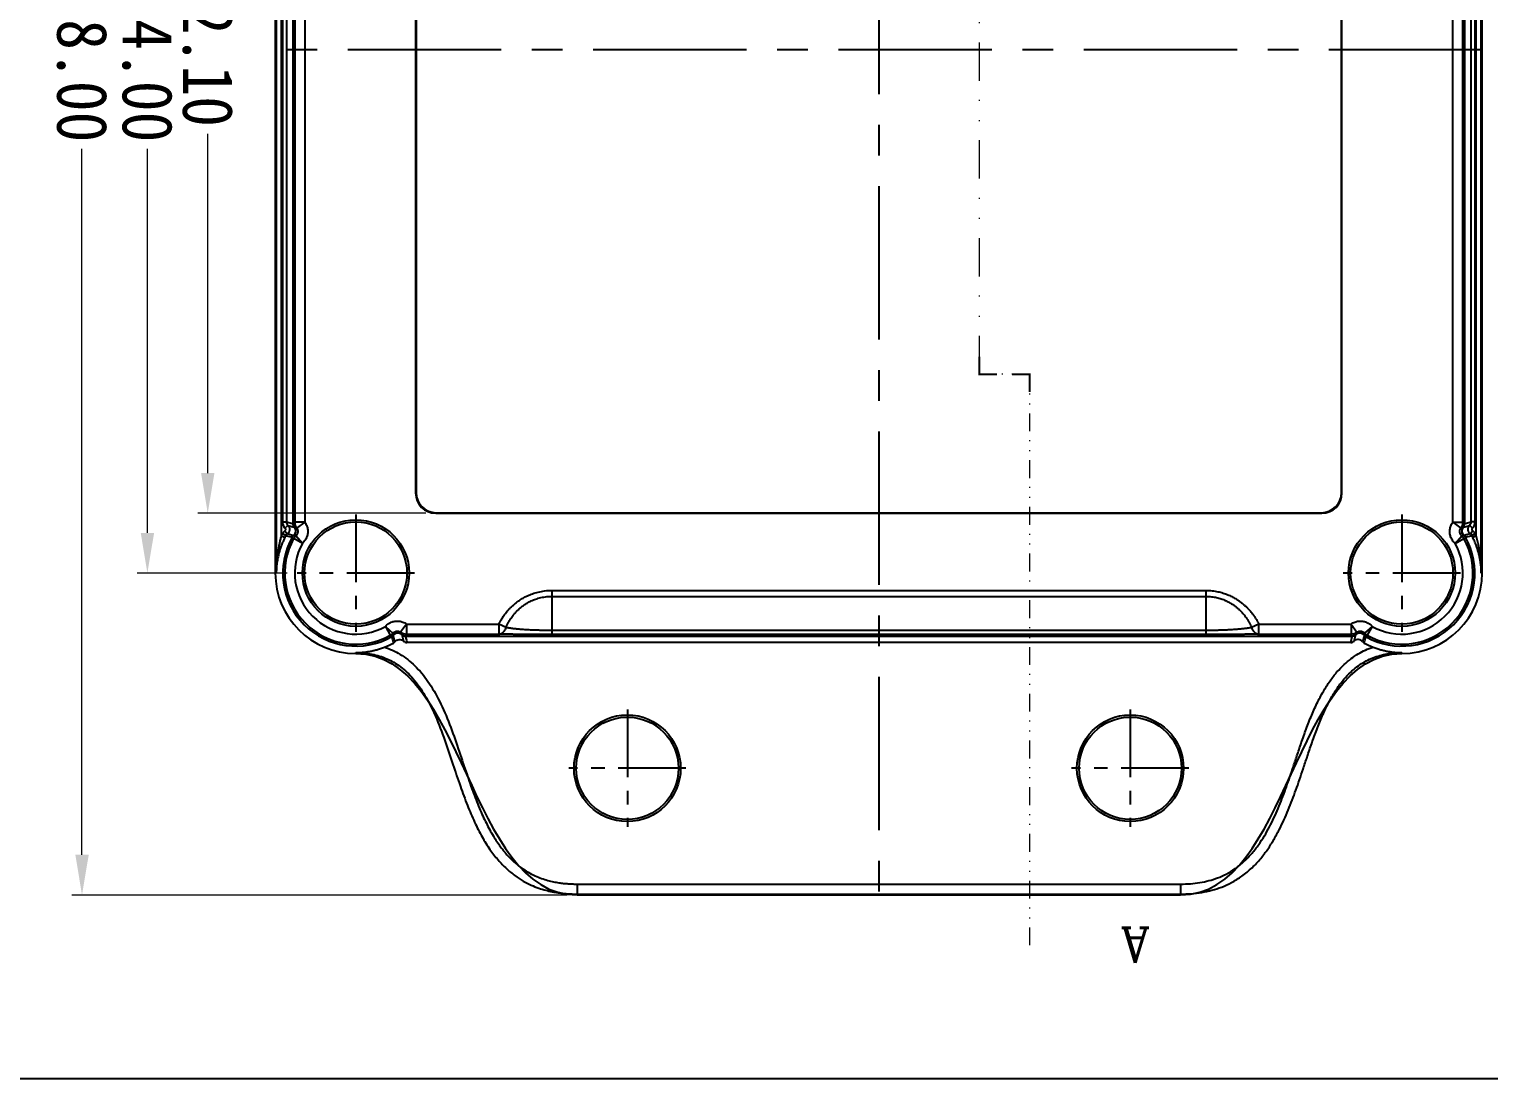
# Model space of a CAD drawing. Header units: millimetres. Extents: x -308 to 1490, y -1725 to -1095.
# Drawn here: x 730.7 to 875.8, y -1725 to -1620.6 of the extents above; entities that cross this region are included whole.
import ezdxf
from ezdxf.enums import TextEntityAlignment as Align

# ---------------------------------------------------------------- set-up
doc = ezdxf.new("R2010")
doc.units = ezdxf.units.MM
doc.linetypes.add('CENTER', pattern=[50.8, 31.75, -6.35, 6.35, -6.35])
doc.linetypes.add('DIVIDE', pattern=[31.75, 12.7, -6.35, 0, -6.35, 0, -6.35])
doc.layers.add('dim', color=3, linetype='Continuous', lineweight=9)
doc.layers.add('hatch', color=56, linetype='Continuous', lineweight=9)
doc.styles.add('FFS', font='simfang0.ttf', dxfattribs={"width": 0.9})
doc.styles.add('ROMANC', font='romanc.shx')
doc.dimstyles.new('YanXiu', dxfattribs={"dimtxt": 2.5, "dimasz": 2.2, "dimexe": 1, "dimexo": 0.6, "dimgap": 0.66, "dimtad": 0, "dimzin": 1, "dimdsep": 46, "dimtxsty": 'FFS', "dimcen": 0, "dimclrd": 256, "dimclre": 131, "dimclrt": 42, "dimazin": 0, "dimtfac": 1, "dimtofl": 0, "dimtmove": 0, "dimatfit": 3, "dimfxl": 0, "dimlwd": 5, "dimlwe": 5, "dimarcsym": 0})

# ---------------------------------------------------------------- blocks, each defined once
blk = doc.blocks.new('*D11')
at = {"layer": 'Defpoints', "color": 0}
for p in [(45.06, 257.74), (45.06, 165.64), (67.72, 165.64)]:
    blk.add_point(p, dxfattribs=at)
at = {"layer": 'dim', "color": 131, "lineweight": 5}
for p, q in [((46.05, 257.74), (68.72, 257.74)), ((46.05, 165.64), (68.72, 165.64))]:
    blk.add_line(p, q, dxfattribs=at)
at = {"layer": 'dim', "lineweight": 5}
for p, q in [((67.72, 253.74), (67.72, 220.02)), ((67.72, 169.64), (67.72, 203.35))]:
    blk.add_line(p, q, dxfattribs=at)
at = {"layer": 'dim'}
for points in [[(67.05, 253.74), (68.38, 253.74), (67.72, 257.74)], [(67.05, 169.64), (68.38, 169.64), (67.72, 165.64)]]:
    blk.add_solid(points, dxfattribs=at)
at = {"layer": 'dim', "color": 42, "insert": (67.72, 211.69), "char_height": 5, "attachment_point": 5, "rotation": 90, "style": 'FFS'}
blk.add_mtext('92.10', dxfattribs=at)
blk = doc.blocks.new('*D8')
at = {"layer": 'Defpoints', "color": 0}
for p in [(58.83, 263.69), (58.83, 159.69), (73.72, 159.69)]:
    blk.add_point(p, dxfattribs=at)
at = {"layer": 'dim', "color": 131, "lineweight": 5}
for p, q in [((59.83, 263.69), (74.72, 263.69)), ((59.83, 159.69), (74.72, 159.69))]:
    blk.add_line(p, q, dxfattribs=at)
at = {"layer": 'dim', "lineweight": 5}
for p, q in [((73.72, 259.69), (73.72, 221.53)), ((73.72, 163.69), (73.72, 201.85))]:
    blk.add_line(p, q, dxfattribs=at)
at = {"layer": 'dim'}
for points in [[(73.05, 259.69), (74.38, 259.69), (73.72, 263.69)], [(73.05, 163.69), (74.38, 163.69), (73.72, 159.69)]]:
    blk.add_solid(points, dxfattribs=at)
at = {"layer": 'dim', "color": 42, "insert": (73.72, 211.69), "char_height": 5, "attachment_point": 5, "rotation": 90, "style": 'FFS'}
blk.add_mtext('104.00', dxfattribs=at)
blk = doc.blocks.new('*D21')
at = {"layer": 'Defpoints', "color": 0}
for p in [(31, 295.69), (80.22, 295.69), (31, 127.69)]:
    blk.add_point(p, dxfattribs=at)
at = {"layer": 'dim', "color": 131, "lineweight": 5}
for p, q in [((32, 295.69), (81.22, 295.69)), ((32, 127.69), (81.22, 127.69))]:
    blk.add_line(p, q, dxfattribs=at)
at = {"layer": 'dim', "lineweight": 5}
for p, q in [((80.22, 291.69), (80.22, 221.53)), ((80.22, 131.69), (80.22, 201.85))]:
    blk.add_line(p, q, dxfattribs=at)
at = {"layer": 'dim'}
for points in [[(79.55, 291.69), (80.88, 291.69), (80.22, 295.69)], [(79.55, 131.69), (80.88, 131.69), (80.22, 127.69)]]:
    blk.add_solid(points, dxfattribs=at)
at = {"layer": 'dim', "color": 42, "insert": (80.22, 211.69), "char_height": 5, "attachment_point": 5, "rotation": 90, "style": 'FFS'}
blk.add_mtext('168.00', dxfattribs=at)
blk = doc.blocks.new('u73')
at = {"color": 7}
for p, q in [((31, 295.688), (-29, 295.688)), ((-29, 294.6), (-29, 295.688)), ((31, 295.6), (-29, 295.6)), ((31, 294.6), (-29, 294.6)), ((31, 295.688), (31, 295.6)), ((31, 294.6), (31, 295.6)), ((-51, 271.688), (-51, 271.6)), ((53, 271.688), (53.001, 271.6)), ((-47.567, 269.865), (-47.52, 270.059)), ((-47.272, 269.874), (-47.221, 270.072)), ((-47.221, 270.072), (-47.106, 270.509)), ((-46.26, 270.445), (-46.425, 269.809)), ((-46.069, 269.991), (-46.08, 269.948)), ((48.08, 269.948), (-46.08, 269.948)), ((-45.915, 270.583), (-46.069, 269.991)), ((-45.915, 270.583), (47.909, 270.583)), ((48.08, 269.948), (48.069, 269.991)), ((48.425, 269.809), (48.26, 270.445)), ((49.106, 270.509), (49.213, 270.102)), ((49.213, 270.102), (49.272, 269.874)), ((49.415, 270.034), (49.422, 270.005)), ((49.52, 270.059), (49.567, 269.865)), ((-48.053, 268.991), (-47.567, 269.865)), ((-48.053, 268.991), (-47.301, 269.651)), ((-47.301, 269.651), (-47.25, 269.844)), ((-46.489, 269.758), (-46.538, 269.565)), ((-45.951, 268.755), (-46.538, 269.565)), ((-36.774, 269.755), (-45.951, 269.755)), ((-45.951, 268.755), (-45.951, 269.755)), ((-36.774, 268.755), (-45.951, 268.755)), ((-36.774, 269.755), (-36.774, 268.755)), ((-36.774, 268.755), (-36.06, 269.107)), ((-31.5, 269.799), (33.5, 269.799)), ((-31.5, 265.408), (-31.5, 269.799)), ((-31.5, 269.394), (33.5, 269.394)), ((33.5, 265.408), (33.5, 269.799)), ((38.06, 269.107), (38.774, 268.755)), ((47.951, 269.755), (38.774, 269.755)), ((38.774, 268.755), (38.774, 269.755)), ((47.951, 268.755), (38.774, 268.755)), ((47.951, 268.755), (47.951, 269.755)), ((47.951, 268.755), (48.538, 269.565)), ((48.538, 269.565), (48.489, 269.758)), ((49.25, 269.844), (49.301, 269.651)), ((50.053, 268.991), (49.301, 269.651)), ((50.053, 268.991), (49.567, 269.865)), ((33.5, 266.003), (-31.5, 266.003)), ((33.5, 265.408), (-31.5, 265.408)), ((-59, 263.688), (-59, 159.688)), ((-59, 263.688), (-58.904, 263.688)), ((-58.904, 263.688), (-58.904, 159.688)), ((61, 263.688), (60.904, 263.688)), ((60.904, 159.688), (60.904, 263.688)), ((61, 159.688), (61, 263.688)), ((-58.404, 259.962), (-58.047, 260.142)), ((-58.404, 259.962), (-58.404, 163.413)), ((-58.302, 259.766), (-57.949, 259.955)), ((-58.058, 259.479), (-57.814, 259.796)), ((-57.814, 259.796), (-57.411, 259.901)), ((-57.411, 259.901), (-57.187, 259.96)), ((-57.346, 260.103), (-57.317, 260.11)), ((-56.302, 260.736), (-57.175, 260.25)), ((-57.156, 259.938), (-56.964, 259.988)), ((-56.302, 260.736), (-56.964, 259.988)), ((58.302, 260.736), (58.964, 259.988)), ((58.302, 260.736), (59.175, 260.25)), ((58.964, 259.988), (59.156, 259.938)), ((59.187, 259.96), (59.383, 259.909)), ((59.383, 259.909), (59.814, 259.796)), ((60.058, 259.479), (59.814, 259.796)), ((60.302, 259.766), (59.949, 259.955)), ((60.404, 259.962), (60.047, 260.142)), ((60.404, 163.413), (60.404, 259.962)), ((-58.288, 258.604), (-58.288, 164.771)), ((-58.288, 258.604), (-57.888, 258.604)), ((-58.04, 259.225), (-57.75, 258.949)), ((-57.303, 258.756), (-57.888, 258.604)), ((-57.888, 258.604), (-57.888, 164.771)), ((-57.122, 259.113), (-57.75, 258.949)), ((-57.26, 258.768), (-57.303, 258.756)), ((-57.26, 258.768), (-57.26, 164.608)), ((-57.068, 258.642), (-57.26, 258.592)), ((-56.878, 259.227), (-57.071, 259.177)), ((-57.068, 258.642), (-57.068, 164.734)), ((-56.068, 258.642), (-57.068, 258.642)), ((-56.068, 258.642), (-56.878, 259.227)), ((-56.068, 258.642), (-56.068, 164.734)), ((58.068, 258.642), (58.878, 259.227)), ((58.068, 258.642), (59.068, 258.642)), ((58.068, 164.734), (58.068, 258.642)), ((59.071, 259.177), (58.878, 259.227)), ((59.26, 258.592), (59.068, 258.642)), ((59.068, 164.734), (59.068, 258.642)), ((59.75, 258.949), (59.122, 259.113)), ((59.303, 258.756), (59.26, 258.768)), ((59.26, 164.608), (59.26, 258.768)), ((59.888, 258.604), (59.303, 258.756)), ((60.04, 259.225), (59.75, 258.949)), ((60.288, 258.604), (59.888, 258.604)), ((59.888, 164.771), (59.888, 258.604)), ((60.288, 164.771), (60.288, 258.604)), ((45.055, 257.74), (-43.055, 257.74)), ((-43.055, 257.74), (-43.003, 257.688)), ((45.003, 257.688), (-43.003, 257.688)), ((45.055, 257.74), (45.003, 257.688)), ((-45.052, 255.743), (-45.052, 167.632)), ((-45.052, 255.743), (-45, 255.69)), ((-45, 255.69), (-45, 167.685)), ((47.052, 255.743), (47, 255.69)), ((47, 167.685), (47, 255.69)), ((47.052, 167.632), (47.052, 255.743))]:
    blk.add_line(p, q, dxfattribs=at)
at = {"color": 1, "linetype": 'CENTER', "ltscale": 0.48}
for p, q in [((1, 127.688), (1, 295.688)), ((-59, 211.688), (61, 211.688))]:
    blk.add_line(p, q, dxfattribs=at)
at = {"color": 1, "linetype": 'CENTER', "ltscale": 0.212}
for p, q in [((-24, 277.258), (-24, 288.918)), ((26, 277.258), (26, 288.918)), ((-29.83, 283.088), (-18.17, 283.088)), ((20.17, 283.088), (31.83, 283.088)), ((-51, 257.858), (-51, 269.518)), ((53, 257.858), (53, 269.518)), ((-56.83, 263.688), (-45.17, 263.688)), ((47.17, 263.688), (58.83, 263.688))]:
    blk.add_line(p, q, dxfattribs=at)
at = {"color": 7}
for centre, radius in [((-24, 283.088), 5.3), ((-24, 283.088), 5.086), ((26, 283.088), 5.3), ((26, 283.088), 5.086), ((-51, 263.688), 5.3), ((-51, 263.688), 5.086), ((53, 263.688), 5.3), ((53, 263.688), 5.086)]:
    blk.add_circle(centre, radius, dxfattribs=at)
for centre, radius, start, end in [((-51, 263.688), 8, 90, 180), ((53, 263.688), 8, 0, 90), ((-51, 263.688), 7.26, 60.47348, 209.52652), ((-51, 263.688), 7.068, 60.93887, 209.10245), ((-51, 263.688), 7.895, 61.77115, 68.74868), ((-47.999, 269.182), 1, 41.47807, 61.35849), ((-9.107, 260.933), 39.375, 166.4559, 166.67927), ((-47.669, 269.569), 0.501, 37.52734, 60.46651), ((-0.672, 258.886), 48.055, 165.83719, 166.43882), ((-47.502, 270.203), 0.5, 37.63166, 61.77099), ((-45.903, 268.948), 1, 90.00073, 125.86555), ((-46.08, 269.448), 0.5, 100.89053, 122.72172), ((-45.915, 270.083), 0.5, 90.00076, 133.62441), ((-46.08, 269.447), 0.501, 90.00887, 100.88146), ((-3.462, 259.325), 43.751, 165.94797, 166.20744), ((5.544, 259.345), 43.666, 13.79231, 14.05229), ((47.903, 268.948), 1, 54.13445, 89.99927), ((47.915, 270.083), 0.5, 46.37632, 90.62575), ((48.08, 269.448), 0.5, 57.27776, 89.99915), ((49.502, 270.203), 0.5, 118.22923, 142.36812), ((49.999, 269.182), 1, 118.64151, 138.52193), ((53, 263.688), 7.895, 111.2513, 118.22885), ((3.517, 259.094), 47.184, 13.58752, 14.16887), ((49.669, 269.569), 0.501, 119.53349, 142.47267), ((10.398, 260.763), 40.104, 13.36637, 13.57943), ((53, 263.688), 7.26, 330.47348, 119.52652), ((53, 263.688), 7.068, 330.89755, 119.06113), ((-51, 263.688), 6.068, 60.93887, 209.10245), ((-48.053, 268.991), 1, 41.30826, 60.94315), ((-46.822, 270.169), 0.521, 261.72779, 264.97668), ((-45.951, 268.755), 1, 89.99469, 125.95182), ((-46.834, 270.239), 0.593, 305.68377, 313.60531), ((-46.079, 269.447), 0.501, 122.73028, 133.61399), ((47.951, 268.755), 1, 54.0487, 90.00479), ((48.079, 269.447), 0.501, 46.38601, 57.26938), ((48.822, 270.169), 0.521, 275.02332, 278.27245), ((48.835, 270.21), 0.551, 318.7446, 322.47071), ((50.053, 268.991), 1, 119.05672, 138.69188), ((53, 263.688), 6.068, 330.89755, 119.06113), ((-51, 263.688), 8.288, 206.71004, 208.24135), ((-57.508, 260.192), 0.901, 208.25789, 232.35566), ((-51, 263.688), 7.888, 206.71004, 208.24152), ((-46.591, 214.959), 46.407, 103.58275, 104.16766), ((-57.509, 260.192), 0.5, 208.248, 232.37959), ((-48.109, 221.228), 39.957, 103.36551, 103.57687), ((-51.588, 234.727), 26.128, 102.3476, 102.787), ((-56.493, 260.686), 1, 208.65256, 228.46155), ((-56.882, 260.356), 0.501, 209.53349, 232.47267), ((-57.522, 259.523), 0.551, 48.73274, 52.47069), ((-56.301, 260.736), 1, 209.09768, 228.47856), ((-57.561, 259.485), 0.605, 26.96267, 30.03853), ((58.301, 260.736), 1, 311.52157, 330.90218), ((59.561, 259.485), 0.605, 149.96408, 153.03381), ((58.493, 260.686), 1, 311.53845, 331.34744), ((53.601, 234.783), 26.07, 77.21251, 77.65289), ((58.882, 260.356), 0.501, 307.52734, 330.46651), ((50.264, 221.874), 39.293, 76.45783, 76.67948), ((48.495, 214.569), 46.809, 75.83534, 76.44614), ((59.509, 260.192), 0.5, 307.61169, 331.752), ((53, 263.688), 7.888, 331.75848, 333.28996), ((59.508, 260.192), 0.901, 307.64432, 331.74212), ((53, 263.688), 8.288, 331.75865, 333.28996), ((-57.388, 258.604), 0.901, 136.39454, 179.98238), ((-57.388, 258.604), 0.5, 136.35943, 179.99426), ((-56.26, 258.592), 1, 144.17352, 179.99926), ((-56.76, 258.768), 0.5, 147.27776, 179.99915), ((-56.759, 258.767), 0.501, 136.38601, 147.26938), ((-56.068, 258.642), 1, 144.18468, 180.00506), ((58.068, 258.642), 1, 359.99442, 35.81585), ((59.551, 259.521), 0.592, 215.70135, 223.60499), ((58.26, 258.592), 1, 0.00074, 35.82648), ((58.759, 258.767), 0.501, 32.73028, 43.61399), ((58.76, 258.768), 0.5, 10.89053, 32.72172), ((58.759, 258.768), 0.501, 0.00887, 10.88146), ((59.388, 258.604), 0.5, 0.01029, 43.63565), ((59.388, 258.604), 0.9, 0.00124, 43.62192)]:
    blk.add_arc(centre, radius, start, end, dxfattribs=at)
for centre, major_axis, start_param, end_param in [((-43.05, 255.737), (-1.418, 1.418), -0.7840286, 0.7840286), ((-42.997, 255.685), (1.418, -1.418), 2.357564, 3.9256213), ((44.997, 255.685), (-1.418, -1.418), 2.357564, 3.9256213), ((45.05, 255.737), (-1.418, -1.418), -3.9256213, -2.357564)]:
    blk.add_ellipse(centre, major_axis=major_axis, ratio=0.9972647, start_param=start_param, end_param=end_param, dxfattribs=at)
for points, start_tangent, end_tangent in [([(-29, 295.688), (-51, 271.688)], (-1, 0), (-1, 0)), ([(-29, 295.6), (-30.073, 295.559), (-31.113, 295.433), (-32.126, 295.213), (-33.091, 294.898), (-34.073, 294.45), (-35.108, 293.808), (-36.112, 292.976), (-36.974, 292.055), (-37.683, 291.12), (-38.285, 290.175), (-38.811, 289.216), (-39.283, 288.24), (-39.712, 287.25), (-40.104, 286.258), (-40.469, 285.268), (-40.823, 284.255), (-41.189, 283.168), (-41.591, 281.963), (-42.042, 280.637), (-42.544, 279.256), (-43.092, 277.904), (-43.681, 276.652), (-44.302, 275.552), (-44.935, 274.632), (-45.573, 273.879), (-46.213, 273.271), (-46.845, 272.792), (-47.466, 272.42), (-48.111, 272.121), (-48.809, 271.885), (-49.537, 271.721), (-50.258, 271.63), (-51, 271.6)], (-1, 0.0000056), (-1, -0.0000008)), ([(-29, 294.6), (-29.979, 294.564), (-30.917, 294.452), (-31.821, 294.259), (-32.672, 293.987), (-33.53, 293.605), (-34.434, 293.06), (-35.326, 292.342), (-36.111, 291.527), (-36.769, 290.682), (-37.335, 289.815), (-37.835, 288.926), (-38.287, 288.012), (-38.702, 287.075), (-39.084, 286.126), (-39.44, 285.174), (-39.784, 284.201), (-40.136, 283.165), (-40.519, 282.017), (-40.95, 280.737), (-41.435, 279.366), (-41.973, 277.982), (-42.563, 276.657), (-43.198, 275.449), (-43.866, 274.4), (-44.554, 273.516), (-45.257, 272.784), (-45.967, 272.189), (-46.669, 271.72), (-47.381, 271.347), (-48.138, 271.046)], (-1, 0.0000042), (-0.94739, -0.3200816)), ([(53, 271.688), (31, 295.688)], (-1, 0), (-1, 0)), ([(53.001, 271.6), (51.37, 271.752), (49.91, 272.205), (48.561, 272.993), (47.292, 274.191), (46.122, 275.85), (45.081, 277.928), (44.154, 280.321), (43.336, 282.726), (42.603, 284.89), (41.899, 286.787), (41.184, 288.454), (40.441, 289.905), (39.661, 291.151), (38.849, 292.203), (38.012, 293.069), (37.171, 293.762), (36.346, 294.299), (35.553, 294.704), (34.806, 295.003), (34.111, 295.217), (33.471, 295.367), (32.884, 295.469), (32.348, 295.535), (31.859, 295.574), (31.412, 295.594), (31, 295.6)], (-1, 0.000034), (-1, -0.0000001)), ([(50.138, 271.046), (48.585, 271.771), (47.14, 272.896), (45.822, 274.462), (44.674, 276.428), (43.675, 278.73), (42.811, 281.146), (42.058, 283.396), (41.37, 285.366), (40.7, 287.08), (40.02, 288.565), (39.322, 289.838), (38.603, 290.91), (37.869, 291.799), (37.13, 292.517), (36.399, 293.084), (35.688, 293.522), (35.008, 293.852), (34.366, 294.097), (33.764, 294.274), (33.205, 294.4), (32.689, 294.487), (32.213, 294.543), (31.776, 294.577), (31.373, 294.595), (31, 294.6)], (-0.9475204, 0.3196954), (-1, -0.0000002)), ([(-48.138, 271.046), (-48.544, 271.192), (-48.925, 271.308), (-49.287, 271.399), (-49.636, 271.471), (-49.98, 271.526), (-50.32, 271.565), (-50.659, 271.59), (-51, 271.6)], (-0.9319995, 0.3624595), (-0.9999651, 0.0083594)), ([(53.001, 271.6), (52.658, 271.59), (52.318, 271.565), (51.977, 271.525), (51.633, 271.47), (51.283, 271.398), (50.922, 271.307), (50.542, 271.191), (50.138, 271.046)], (-0.9999659, -0.008261), (-0.9319999, -0.3624586)), ([(-47.106, 270.509), (-46.928, 270.356), (-46.7, 270.285), (-46.465, 270.317), (-46.26, 270.445)], (0.6105892, -0.7919475), (0.7238985, 0.6899065)), ([(48.069, 269.991), (48.025, 270.159), (47.97, 270.371), (47.909, 270.583)], (-0.2529633, 0.9674759), (-0.2516527, 0.9678176)), ([(49.106, 270.509), (48.928, 270.356), (48.7, 270.285), (48.465, 270.317), (48.26, 270.445)], (-0.6105892, -0.7919475), (-0.7238985, 0.6899065)), ([(-45.951, 268.755), (-46.323, 268.555), (-46.689, 268.464), (-47.04, 268.463), (-47.389, 268.543), (-47.739, 268.718), (-48.053, 268.991)], (-0.8092701, -0.5874367), (-0.6597703, 0.7514673)), ([(-46.538, 269.565), (-46.677, 269.49), (-46.809, 269.457), (-46.93, 269.456), (-47.055, 269.485), (-47.186, 269.55), (-47.301, 269.651)], (-0.8092627, -0.5874469), (-0.659646, 0.7515764)), ([(-47.272, 269.874), (-47.099, 269.724)], (0.6090356, -0.7931429), (0.8671077, -0.4981206)), ([(-47.25, 269.844), (-47.123, 269.736), (-46.969, 269.668), (-46.802, 269.647), (-46.637, 269.68), (-46.489, 269.758)], (0.6623361, -0.7492069), (0.8104028, 0.5858731)), ([(-47.099, 269.724), (-47.093, 269.721), (-46.897, 269.653)], (0.8671077, -0.4981206), (0.9896133, -0.1437554)), ([(-46.867, 269.65), (-46.633, 269.681)], (0.9961699, -0.0874391), (0.941589, 0.3367643)), ([(-36.774, 269.755), (-36.706, 269.757), (-36.636, 269.758), (-36.561, 269.759), (-36.478, 269.761), (-36.384, 269.763), (-36.278, 269.765), (-36.161, 269.766), (-36.03, 269.769), (-35.882, 269.771), (-35.715, 269.773), (-35.527, 269.776), (-35.316, 269.778), (-35.078, 269.781), (-34.808, 269.784), (-34.498, 269.787), (-34.138, 269.79), (-33.725, 269.792), (-33.26, 269.795), (-32.74, 269.797), (-32.155, 269.798), (-31.5, 269.799)], (0.9997845, 0.0207593), (1, -0.0000021)), ([(-36.06, 269.107), (-36.224, 269.444), (-36.475, 269.672), (-36.774, 269.755)], (-0.2564931, 0.9665461), (-0.9998549, 0.0170333)), ([(-31.5, 265.408), (-32.141, 265.444), (-32.714, 265.538), (-33.23, 265.674), (-33.693, 265.841), (-34.106, 266.03), (-34.47, 266.232), (-34.791, 266.439), (-35.071, 266.646), (-35.315, 266.848), (-35.528, 267.043), (-35.714, 267.23), (-35.876, 267.408), (-36.018, 267.575), (-36.142, 267.732), (-36.25, 267.88), (-36.346, 268.018), (-36.431, 268.146), (-36.504, 268.265), (-36.569, 268.374), (-36.627, 268.475), (-36.679, 268.571), (-36.728, 268.664), (-36.774, 268.755)], (-1, 0.0000195), (-0.4419011, 0.8970638)), ([(-36.06, 269.107), (-36.003, 269.117), (-35.945, 269.128), (-35.882, 269.138), (-35.813, 269.15), (-35.734, 269.162), (-35.645, 269.175), (-35.547, 269.189), (-35.437, 269.204), (-35.312, 269.219), (-35.17, 269.235), (-35.01, 269.252), (-34.83, 269.269), (-34.625, 269.287), (-34.393, 269.304), (-34.125, 269.322), (-33.813, 269.339), (-33.453, 269.356), (-33.047, 269.371), (-32.591, 269.383), (-32.076, 269.391), (-31.5, 269.394)], (0.9829544, 0.1838496), (1, 0.0000059)), ([(-31.5, 266.003), (-32.074, 266.037), (-32.588, 266.126), (-33.048, 266.255), (-33.458, 266.413), (-33.822, 266.591), (-34.141, 266.78), (-34.42, 266.975), (-34.662, 267.168), (-34.871, 267.356), (-35.052, 267.538), (-35.208, 267.711), (-35.343, 267.876), (-35.46, 268.03), (-35.561, 268.174), (-35.649, 268.31), (-35.726, 268.436), (-35.793, 268.553), (-35.852, 268.661), (-35.902, 268.761), (-35.947, 268.853), (-35.988, 268.94), (-36.025, 269.024), (-36.06, 269.107)], (-1, 0.0000186), (-0.3820688, 0.9241339)), ([(33.5, 269.799), (34.082, 269.799), (34.608, 269.797), (35.085, 269.796), (35.518, 269.794), (35.909, 269.791), (36.261, 269.789), (36.577, 269.786), (36.859, 269.783), (37.109, 269.781), (37.33, 269.778), (37.527, 269.776), (37.701, 269.773), (37.857, 269.771), (37.994, 269.769), (38.118, 269.767), (38.229, 269.765), (38.329, 269.764), (38.418, 269.762), (38.498, 269.761), (38.572, 269.759), (38.64, 269.758), (38.707, 269.757), (38.774, 269.755)], (1, 0.0000016), (0.9997845, -0.0207593)), ([(33.5, 269.394), (34.012, 269.392), (34.475, 269.385), (34.894, 269.375), (35.273, 269.363), (35.614, 269.349), (35.92, 269.334), (36.194, 269.318), (36.437, 269.301), (36.652, 269.285), (36.842, 269.268), (37.01, 269.252), (37.158, 269.237), (37.29, 269.222), (37.406, 269.207), (37.51, 269.194), (37.604, 269.181), (37.688, 269.169), (37.763, 269.158), (37.83, 269.147), (37.891, 269.137), (37.949, 269.127), (38.005, 269.117), (38.06, 269.107)], (1, -0.0000047), (0.9829544, -0.1838496)), ([(38.06, 269.107), (38.018, 269.008), (37.969, 268.9), (37.911, 268.779), (37.843, 268.645), (37.761, 268.496), (37.664, 268.333), (37.551, 268.159), (37.419, 267.975), (37.267, 267.781), (37.091, 267.58), (36.887, 267.371), (36.649, 267.157), (36.371, 266.938), (36.046, 266.72), (35.668, 266.511), (35.23, 266.32), (34.728, 266.16), (34.152, 266.047), (33.5, 266.003)], (-0.3820677, -0.9241343), (-1, -0.0000254)), ([(38.774, 268.755), (38.718, 268.646), (38.655, 268.527), (38.581, 268.394), (38.493, 268.246), (38.39, 268.083), (38.269, 267.906), (38.129, 267.716), (37.968, 267.515), (37.785, 267.306), (37.575, 267.089), (37.333, 266.864), (37.055, 266.634), (36.734, 266.4), (36.361, 266.168), (35.93, 265.945), (35.435, 265.743), (34.871, 265.574), (34.228, 265.454), (33.5, 265.408)], (-0.4419011, -0.8970638), (-1, -0.0000255)), ([(38.774, 269.755), (38.475, 269.672), (38.224, 269.444), (38.06, 269.107)], (-0.9998924, -0.0146676), (-0.2838843, -0.9588585)), ([(50.053, 268.991), (49.738, 268.717), (49.388, 268.542), (49.037, 268.462), (48.686, 268.465), (48.322, 268.555), (47.951, 268.755)], (-0.6597476, -0.7514873), (-0.8092667, 0.5874414)), ([(48.489, 269.758), (48.637, 269.68), (48.802, 269.647), (48.969, 269.668), (49.123, 269.736), (49.25, 269.844)], (0.8104028, -0.5858731), (0.6623361, 0.7492069)), ([(49.301, 269.651), (49.185, 269.55), (49.054, 269.485), (48.929, 269.456), (48.808, 269.457), (48.677, 269.49), (48.538, 269.565)], (-0.6596675, -0.7515576), (-0.8092566, 0.5874554)), ([(48.609, 269.69), (48.629, 269.682), (48.867, 269.65)], (0.9254586, -0.3788486), (0.9961699, 0.0874391)), ([(48.897, 269.653), (49.078, 269.713)], (0.9896126, 0.1437595), (0.8859939, 0.4636969)), ([(49.078, 269.713), (49.093, 269.721), (49.249, 269.846)], (0.8859939, 0.4636969), (0.6592959, 0.7518836)), ([(-58.904, 263.688), (-58.893, 263.152), (-58.865, 262.662), (-58.826, 262.212), (-58.777, 261.8), (-58.722, 261.422), (-58.662, 261.075), (-58.599, 260.758), (-58.534, 260.468), (-58.469, 260.204), (-58.404, 259.962)], (0.0031984, -0.9999949), (0.2692218, -0.9630782)), ([(-58.904, 263.688), (-58.884, 263.178), (-58.838, 262.712), (-58.77, 262.283), (-58.686, 261.891), (-58.592, 261.531), (-58.489, 261.201), (-58.381, 260.9), (-58.27, 260.624), (-58.158, 260.372), (-58.047, 260.142)], (0.006036, -0.9999818), (0.4494643, -0.8932983)), ([(60.047, 260.142), (60.197, 260.458), (60.344, 260.806), (60.484, 261.187), (60.612, 261.604), (60.725, 262.059), (60.816, 262.556), (60.878, 263.097), (60.904, 263.688)], (0.4494498, 0.8933056), (0.0060476, 0.9999817)), ([(60.404, 259.962), (60.492, 260.294), (60.578, 260.659), (60.659, 261.06), (60.734, 261.498), (60.8, 261.977), (60.853, 262.498), (60.889, 263.067), (60.904, 263.688)], (0.2692285, 0.9630763), (0.0032027, 0.9999949)), ([(-57.814, 259.796), (-57.76, 259.748), (-57.71, 259.691), (-57.666, 259.626), (-57.63, 259.552), (-57.604, 259.472), (-57.59, 259.388), (-57.59, 259.309), (-57.598, 259.241), (-57.614, 259.181), (-57.635, 259.124), (-57.663, 259.067), (-57.701, 259.009), (-57.75, 258.949)], (0.7919169, -0.6106289), (-0.6897442, -0.7240531)), ([(-57.037, 259.788), (-57.159, 259.937)], (-0.5005692, 0.8656965), (-0.7517474, 0.6594512)), ([(-57.071, 259.177), (-56.992, 259.327), (-56.96, 259.493), (-56.982, 259.66), (-57.051, 259.813), (-57.156, 259.938)], (0.5853203, 0.8108022), (-0.7485084, 0.6631253)), ([(-56.964, 259.988), (-56.862, 259.869), (-56.797, 259.736), (-56.77, 259.614), (-56.771, 259.497), (-56.803, 259.367), (-56.878, 259.227)], (0.7489061, -0.6626761), (-0.5857569, -0.8104868)), ([(-56.302, 260.736), (-56.024, 260.414), (-55.851, 260.058), (-55.776, 259.717), (-55.779, 259.377), (-55.867, 259.015), (-56.068, 258.642)], (0.7487418, -0.6628617), (-0.5855759, -0.8106176)), ([(58.068, 258.642), (57.868, 259.014), (57.779, 259.375), (57.776, 259.714), (57.849, 260.054), (58.021, 260.409), (58.302, 260.736)], (-0.5855776, 0.8106163), (0.7487316, 0.6628733)), ([(58.878, 259.227), (58.804, 259.366), (58.771, 259.496), (58.77, 259.613), (58.797, 259.734), (58.861, 259.867), (58.964, 259.988)], (-0.5857572, 0.8104866), (0.7488984, 0.6626848)), ([(59.156, 259.938), (59.051, 259.813), (58.982, 259.66), (58.96, 259.493), (58.992, 259.327), (59.071, 259.177)], (-0.7485084, -0.6631253), (0.5853203, -0.8108022)), ([(59.187, 259.96), (59.037, 259.788)], (-0.7931429, -0.6090356), (-0.5005298, -0.8657193)), ([(59.75, 258.949), (59.706, 259.001), (59.669, 259.056), (59.639, 259.115), (59.615, 259.177), (59.598, 259.241), (59.589, 259.31), (59.59, 259.384), (59.602, 259.463), (59.627, 259.544), (59.668, 259.628), (59.728, 259.713), (59.814, 259.796)], (-0.6898156, 0.7239851), (0.7916969, 0.6109141)), ([(-58.058, 259.479), (-58.043, 259.465), (-58.027, 259.447), (-58.013, 259.425), (-58.001, 259.401), (-57.993, 259.376), (-57.989, 259.354), (-57.989, 259.335), (-57.991, 259.318), (-57.995, 259.301), (-58.002, 259.282), (-58.012, 259.263), (-58.024, 259.244), (-58.04, 259.225)], (0.7920721, -0.6104276), (-0.6900479, -0.7237637)), ([(-56.966, 259.586), (-57.022, 259.76)], (-0.1471512, 0.989114), (-0.4533555, 0.8913298)), ([(-56.992, 259.323), (-56.962, 259.553)], (0.3331784, 0.9428638), (-0.0835642, 0.9965024)), ([(58.962, 259.553), (58.992, 259.323)], (-0.0835641, -0.9965024), (0.3331877, -0.9428605)), ([(59.022, 259.76), (58.966, 259.586)], (-0.4534104, -0.8913018), (-0.1471342, -0.9891165)), ([(60.04, 259.225), (60.026, 259.242), (60.014, 259.26), (60.003, 259.279), (59.996, 259.299), (59.991, 259.318), (59.989, 259.336), (59.989, 259.353), (59.992, 259.374), (60, 259.399), (60.013, 259.426), (60.033, 259.454), (60.058, 259.479)], (-0.6898765, 0.7239271), (0.7929798, 0.6092479))]:
    blk.add_spline(points, degree=3, dxfattribs=dict(at, start_tangent=start_tangent, end_tangent=end_tangent))
at = {"layer": 'Defpoints', "color": 2}
blk.add_lwpolyline([(-224.487, 313.96), (224.487, 313.96), (224.487, 0), (-224.487, 0)], close=True, dxfattribs=at)
at = {"layer": 'hatch', "color": 2, "linetype": 'DIVIDE', "ltscale": 0.14}
for p, q in [((-14, 300.688), (-14, 243.922)), ((-14, 243.922), (-9, 243.922))]:
    blk.add_line(p, q, dxfattribs=at)
at = {"layer": 'hatch', "color": 2, "linetype": 'DIVIDE', "ltscale": 0.3}
blk.add_line((-9, 243.922), (-9, 173.023), dxfattribs=at)
at = {"layer": 'hatch', "color": 2}
blk.add_lwpolyline([(-14, 300.688, 0, 0, 0), (-17.5, 300.688, 1.05, 0, 0), (-21, 300.688, 0, 0, 0)], format="xyseb", dxfattribs=at)
at = {"layer": 'hatch', "color": 2, "const_width": 0.2}
for points in [[(-14, 245.672), (-14, 243.922), (-12.25, 243.922)], [(-10.75, 243.922), (-9, 243.922), (-9, 242.172)]]:
    blk.add_lwpolyline(points, dxfattribs=at)
at = {"layer": 'hatch', "color": 6, "style": 'ROMANC'}
blk.add_text('A', height=3.5, dxfattribs=at).set_placement((-24.5, 300.688), align=Align.MIDDLE)
at = {"layer": 'dim'}
for base, p1, p2, picture, middle in [((80.216, 295.688), (31, 127.688), (31, 295.688), '*D21', (80.216, 211.688)), ((73.716, 159.688), (58.83, 263.688), (58.83, 159.688), '*D8', (73.716, 211.688)), ((67.7163, 165.6352), (45.0551, 257.74), (45.0551, 165.6352), '*D11', (67.7163, 211.6876))]:
    dim = blk.add_linear_dim(base=base, p1=p1, p2=p2, angle=90, dimstyle='YanXiu', override={"dimtxt": 5, "dimasz": 4, "dimexe": 0.9995, "dimexo": 0.9995, "dimgap": 0.9995}, dxfattribs=at)
    dim.commit()
    dim.dimension.update_dxf_attribs({"geometry": picture, "text_midpoint": middle})

msp = doc.modelspace()

# ---------------------------------------------------------------- block references
at = {"rotation": 180}
msp.add_blockref('u73', (816.18, -1411.02), dxfattribs=at)

doc.saveas('drawing.dxf')
